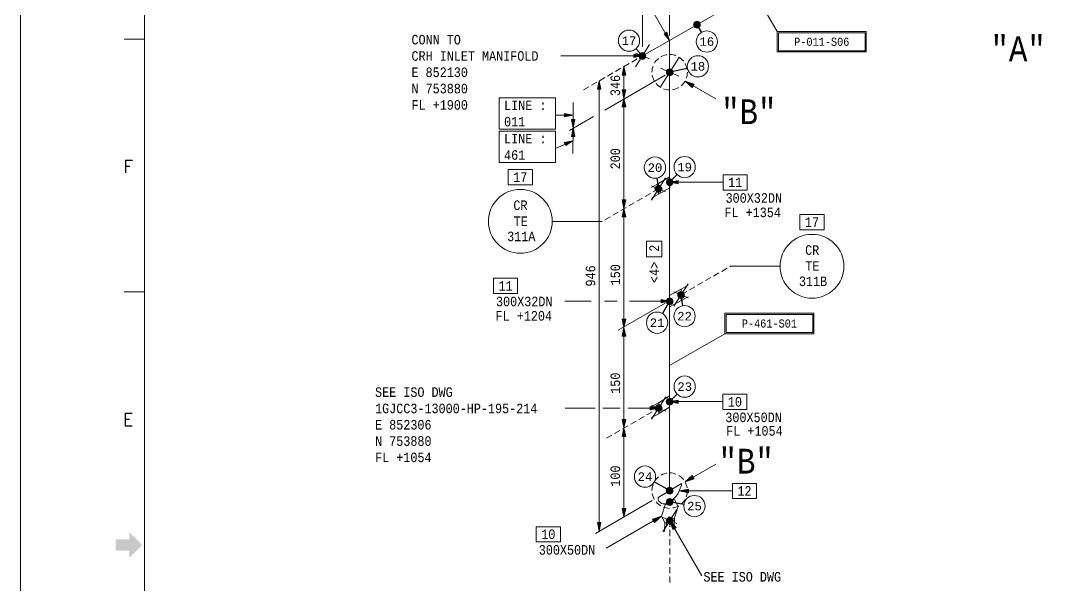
# Model space of a CAD drawing. Extents: x 0 to 841, y 0 to 594.
# Drawn here: x 0 to 289, y 285.6 to 444.9 of the extents above; entities that cross this region are included whole.
import ezdxf
from ezdxf.enums import TextEntityAlignment as Align

# ---------------------------------------------------------------- set-up
doc = ezdxf.new("R2010")
doc.units = 0
doc.header["$LTSCALE"] = 7
doc.header["$MEASUREMENT"] = 0
doc.linetypes.add('HIDDEN', pattern=[0.375, 0.25, -0.125])
for name, color, linetype, lineweight in [('1', 7, 'Continuous', 9), ('3', 7, 'Continuous', 9), ('42', 7, 'Continuous', 9), ('T-TEXT1', 7, 'Continuous', 9)]:
    doc.layers.add(name, color=color, linetype=linetype, lineweight=lineweight)
doc.layers.add('FAB', color=2, linetype='Continuous')
doc.styles.add('ROMANS', font='romans.shx')
doc.styles.add('TXT', font='monotxt.shx')

msp = doc.modelspace()

# ---------------------------------------------------------------- linework, layer by layer
at = {"layer": '1', "color": 1, "linetype": 'Continuous', "lineweight": 0}
for p, q in [((245.72, 475.45), (190.88, 443.75)), ((190.88, 443.75), (183.18, 439.35)), ((183.18, 439.35), (175.48, 434.95)), ((183.18, 439.35), (183.18, 430.35)), ((183.18, 430.35), (183.18, 399.35)), ((183.18, 399.35), (183.18, 365.75)), ((183.18, 365.75), (183.18, 337.45)), ((183.18, 337.45), (183.18, 312.35))]:
    msp.add_line(p, q, dxfattribs=at)
at = {"layer": '1', "color": 2, "linetype": 'Continuous', "lineweight": 0}
for points in [[(189.53, 426.05), (187.51, 427.85), (190.08, 427), (189.53, 426.05)], [(189.59, 426.14), (187.51, 427.85), (190.03, 426.91)], [(189.7, 426.34), (187.51, 427.85), (189.97, 426.81)], [(189.75, 426.44), (187.51, 427.85), (189.86, 426.62)], [(190.08, 315.7), (187.51, 314.85), (189.53, 316.65), (190.08, 315.7)], [(190.02, 315.79), (187.51, 314.85), (189.58, 316.56)], [(189.91, 315.99), (187.51, 314.85), (189.64, 316.46)], [(189.85, 316.09), (187.51, 314.85), (189.75, 316.27)], [(188.53, 311.7), (185.88, 312.25), (188.53, 312.8), (188.53, 311.7)], [(188.53, 311.81), (185.88, 312.25), (188.53, 312.7)], [(188.53, 312.03), (185.88, 312.25), (188.53, 312.58)], [(188.53, 312.15), (185.88, 312.25), (188.53, 312.36)], [(178.86, 303.36), (180.88, 305.16), (178.31, 304.31), (178.86, 303.36)], [(178.8, 303.46), (180.88, 305.16), (178.36, 304.23)], [(178.69, 303.65), (180.88, 305.16), (178.42, 304.13)], [(178.64, 303.75), (180.88, 305.16), (178.53, 303.94)], [(184.07, 301.36), (183.22, 303.92), (185.03, 301.91), (184.07, 301.36)], [(184.17, 301.41), (183.22, 303.92), (184.94, 301.86)], [(184.37, 301.52), (183.22, 303.92), (184.84, 301.8)], [(184.46, 301.58), (183.22, 303.92), (184.65, 301.69)]]:
    msp.add_lwpolyline(points, dxfattribs=at)
at = {"layer": '3', "color": 2, "linetype": 'Continuous', "lineweight": 0}
for p, q in [((175.48, 459.05), (175.48, 437.55)), ((183.18, 455.45), (183.18, 440.75)), ((170.28, 422.95), (170.28, 431.95)), ((163.28, 300.95), (163.28, 427.95)), ((164.84, 419.68), (181.88, 429.55)), ((170.28, 391.95), (170.28, 422.95)), ((155.95, 414.65), (155.95, 421.85)), ((155.95, 418.25), (150.95, 418.25)), ((154.95, 413.95), (161.72, 417.87)), ((155.85, 407.45), (155.95, 414.65)), ((155.85, 411.05), (150.95, 408.85)), ((170.28, 358.35), (170.28, 391.95)), ((168.69, 357.56), (181.88, 365.19)), ((170.28, 330.05), (170.28, 358.35)), ((170.28, 304.95), (170.28, 330.05)), ((162.28, 300.25), (178.28, 309.55))]:
    msp.add_line(p, q, dxfattribs=at)
for points in [[(182.42, 441.63), (183.18, 439.35), (181.59, 441.19), (182.42, 441.63)], [(182.28, 441.6), (183.18, 439.35), (181.72, 441.23)], [(182.23, 441.51), (183.18, 439.35), (181.77, 441.31)], [(182.1, 441.47), (183.18, 439.35), (181.91, 441.35)], [(173.13, 435.21), (175.48, 434.95), (173.07, 434.71)], [(173.08, 435.3), (175.48, 434.95), (173.12, 434.63)], [(173.12, 435.43), (175.48, 434.95), (173.09, 434.49), (173.12, 435.43)], [(173.1, 435.07), (175.48, 434.95), (173.11, 434.85)], [(169.78, 429.55), (170.28, 431.95), (170.78, 429.55), (169.78, 429.55)], [(169.88, 429.55), (170.28, 431.95), (170.68, 429.55)], [(170.08, 429.55), (170.28, 431.95), (170.58, 429.55)], [(170.18, 429.55), (170.28, 431.95), (170.38, 429.55)], [(162.78, 425.55), (163.28, 427.95), (163.78, 425.55), (162.78, 425.55)], [(162.88, 425.55), (163.28, 427.95), (163.68, 425.55)], [(163.08, 425.55), (163.28, 427.95), (163.58, 425.55)], [(163.18, 425.55), (163.28, 427.95), (163.38, 425.55)], [(170.78, 425.35), (170.28, 422.95), (169.78, 425.35), (170.78, 425.35)], [(170.68, 425.35), (170.28, 422.95), (169.88, 425.35)], [(170.58, 425.35), (170.28, 422.95), (170.08, 425.35)], [(170.38, 425.35), (170.28, 422.95), (170.18, 425.35)], [(135.05, 414.25), (150.95, 414.25), (150.95, 423.15), (135.05, 423.15), (135.05, 414.25)], [(169.78, 420.55), (170.28, 422.95), (170.78, 420.55), (169.78, 420.55)], [(169.88, 420.55), (170.28, 422.95), (170.68, 420.55)], [(170.08, 420.55), (170.28, 422.95), (170.58, 420.55)], [(170.18, 420.55), (170.28, 422.95), (170.38, 420.55)], [(153.55, 418.75), (155.95, 418.25), (153.55, 417.75), (153.55, 418.75)], [(153.55, 418.65), (155.95, 418.25), (153.55, 417.85)], [(153.55, 418.55), (155.95, 418.25), (153.55, 418.05)], [(153.55, 418.35), (155.95, 418.25), (153.55, 418.15)], [(156.45, 417.05), (155.95, 414.65), (155.45, 417.05), (156.45, 417.05)], [(156.35, 417.05), (155.95, 414.65), (155.55, 417.05)], [(156.25, 417.05), (155.95, 414.65), (155.75, 417.05)], [(156.05, 417.05), (155.95, 414.65), (155.85, 417.05)], [(135.05, 404.85), (150.95, 404.85), (150.95, 413.75), (135.05, 413.75), (135.05, 404.85)], [(155.45, 412.25), (155.95, 414.65), (156.45, 412.25), (155.45, 412.25)], [(155.55, 412.25), (155.95, 414.65), (156.35, 412.25)], [(155.75, 412.25), (155.95, 414.65), (156.25, 412.25)], [(155.85, 412.25), (155.95, 414.65), (156.05, 412.25)], [(153.45, 410.55), (155.85, 411.05), (153.85, 409.65), (153.45, 410.55)], [(153.55, 410.45), (155.85, 411.05), (153.85, 409.75)], [(153.55, 410.35), (155.85, 411.05), (153.75, 409.85)], [(153.65, 410.25), (155.85, 411.05), (153.75, 409.95)], [(137.63, 398.59), (144.43, 398.59), (144.43, 402.89), (137.63, 402.89), (137.63, 398.59)], [(185.54, 398.86), (183.18, 399.35), (185.57, 399.8), (185.54, 398.86)], [(185.57, 399), (183.18, 399.35), (185.53, 399.67)], [(185.52, 399.08), (183.18, 399.35), (185.58, 399.58)], [(185.56, 399.22), (183.18, 399.35), (185.55, 399.44)], [(198.25, 397.13), (205.05, 397.13), (205.05, 401.43), (198.25, 401.43), (198.25, 397.13)], [(170.78, 394.35), (170.28, 391.95), (169.78, 394.35), (170.78, 394.35)], [(170.68, 394.35), (170.28, 391.95), (169.88, 394.35)], [(170.58, 394.35), (170.28, 391.95), (170.08, 394.35)], [(170.38, 394.35), (170.28, 391.95), (170.18, 394.35)], [(169.78, 389.55), (170.28, 391.95), (170.78, 389.55), (169.78, 389.55)], [(169.88, 389.55), (170.28, 391.95), (170.68, 389.55)], [(170.08, 389.55), (170.28, 391.95), (170.58, 389.55)], [(170.18, 389.55), (170.28, 391.95), (170.38, 389.55)], [(219.95, 385.93), (226.75, 385.93), (226.75, 390.23), (219.95, 390.23), (219.95, 385.93)], [(180.95, 378.31), (180.95, 382.71), (176.65, 382.71), (176.65, 378.31), (180.95, 378.31)], [(133.47, 367.93), (140.27, 367.93), (140.27, 372.23), (133.47, 372.23), (133.47, 367.93)], [(180.83, 366.01), (183.18, 365.75), (180.77, 365.51)], [(180.78, 366.1), (183.18, 365.75), (180.82, 365.43)], [(180.82, 366.23), (183.18, 365.75), (180.79, 365.29), (180.82, 366.23)], [(180.8, 365.87), (183.18, 365.75), (180.81, 365.65)], [(170.78, 360.75), (170.28, 358.35), (169.78, 360.75), (170.78, 360.75)], [(169.78, 355.95), (170.28, 358.35), (170.78, 355.95), (169.78, 355.95)], [(170.68, 360.75), (170.28, 358.35), (169.88, 360.75)], [(169.88, 355.95), (170.28, 358.35), (170.68, 355.95)], [(170.58, 360.75), (170.28, 358.35), (170.08, 360.75)], [(170.08, 355.95), (170.28, 358.35), (170.58, 355.95)], [(170.38, 360.75), (170.28, 358.35), (170.18, 360.75)], [(170.18, 355.95), (170.28, 358.35), (170.38, 355.95)], [(198.18, 335.25), (204.98, 335.25), (204.98, 339.55), (198.18, 339.55), (198.18, 335.25)], [(177.73, 335.89), (180.08, 335.62), (177.67, 335.39)], [(177.68, 335.97), (180.08, 335.62), (177.72, 335.3)], [(177.72, 336.11), (180.08, 335.62), (177.69, 335.17), (177.72, 336.11)], [(177.7, 335.75), (180.08, 335.62), (177.71, 335.53)], [(185.54, 336.96), (183.18, 337.45), (185.57, 337.9), (185.54, 336.96)], [(185.57, 337.1), (183.18, 337.45), (185.53, 337.77)], [(185.52, 337.18), (183.18, 337.45), (185.58, 337.68)], [(185.56, 337.32), (183.18, 337.45), (185.55, 337.54)], [(170.78, 332.45), (170.28, 330.05), (169.78, 332.45), (170.78, 332.45)], [(170.68, 332.45), (170.28, 330.05), (169.88, 332.45)], [(170.58, 332.45), (170.28, 330.05), (170.08, 332.45)], [(170.38, 332.45), (170.28, 330.05), (170.18, 332.45)], [(169.78, 327.65), (170.28, 330.05), (170.78, 327.65), (169.78, 327.65)], [(169.88, 327.65), (170.28, 330.05), (170.68, 327.65)], [(170.08, 327.65), (170.28, 330.05), (170.58, 327.65)], [(170.18, 327.65), (170.28, 330.05), (170.38, 327.65)], [(200.88, 310.1), (207.68, 310.1), (207.68, 314.4), (200.88, 314.4), (200.88, 310.1)], [(170.78, 307.35), (170.28, 304.95), (169.78, 307.35), (170.78, 307.35)], [(170.68, 307.35), (170.28, 304.95), (169.88, 307.35)], [(170.58, 307.35), (170.28, 304.95), (170.08, 307.35)], [(170.38, 307.35), (170.28, 304.95), (170.18, 307.35)], [(145.54, 297.88), (152.34, 297.88), (152.34, 302.18), (145.54, 302.18), (145.54, 297.88)], [(163.78, 303.35), (163.28, 300.95), (162.78, 303.35), (163.78, 303.35)], [(163.68, 303.35), (163.28, 300.95), (162.88, 303.35)], [(163.58, 303.35), (163.28, 300.95), (163.08, 303.35)], [(163.38, 303.35), (163.28, 300.95), (163.18, 303.35)]]:
    msp.add_lwpolyline(points, dxfattribs=at)
for centre in [(141.03, 388.29), (223.35, 375.63)]:
    msp.add_circle(centre, 9, dxfattribs=at)
at = {"layer": '42', "color": 3, "linetype": 'Continuous', "lineweight": 0}
for p, q in [((35, 439.66), (29.27, 439.66)), ((35, 368.43), (29.27, 368.43))]:
    msp.add_line(p, q, dxfattribs=at)
for points in [[(0, 0), (841, 0), (841, 594), (0, 594)], [(35, 580), (827, 580), (827, 14), (35, 14)]]:
    msp.add_lwpolyline(points, close=True, dxfattribs=at)
for points in [[(34.34, 297), (30.76, 293.43), (30.76, 300.56)], [(30.76, 295.39), (26.82, 295.39), (30.76, 298.6), (26.82, 298.6)]]:
    msp.add_solid(points, dxfattribs=at)
at = {"layer": 'FAB', "linetype": 'Continuous', "lineweight": 0}
for p, q in [((207.04, 453.09), (213.54, 441.83)), ((175.48, 434.95), (173.69, 436.99)), ((164.03, 388.26), (150.03, 388.26)), ((200.35, 375.63), (214.35, 375.63)), ((183.18, 347.6), (198.77, 356.6))]:
    msp.add_line(p, q, dxfattribs=at)
at = {"layer": 'FAB', "lineweight": 0}
for p, q in [((183.18, 439.35), (177.32, 449.5)), ((175.48, 434.95), (152.48, 434.95)), ((187.51, 427.85), (196.17, 422.85)), ((183.18, 399.35), (198.18, 399.35)), ((161.01, 365.75), (153.61, 365.75)), ((168.4, 365.75), (164.76, 365.75)), ((183.18, 365.75), (171.88, 365.75)), ((162.16, 335.62), (153.7, 335.62)), ((169.22, 335.62), (164.35, 335.62)), ((180.08, 335.62), (171.41, 335.62)), ((183.18, 337.45), (198.18, 337.45)), ((187.51, 314.85), (196.17, 319.85)), ((185.88, 312.25), (200.88, 312.25)), ((180.88, 305.16), (165.29, 296.16)), ((183.22, 303.92), (192.23, 288.34))]:
    msp.add_line(p, q, dxfattribs=at)
at = {"layer": 'FAB'}
for p, q in [((190.88, 443.75), (192.15, 441.59)), ((188.21, 431.4), (183.18, 430.35)), ((179.52, 400.5), (180.03, 397.46)), ((185.3, 401.47), (183.18, 399.35)), ((186.89, 364.51), (186.38, 367.55)), ((183.18, 365.75), (181.15, 362.29)), ((185.3, 339.57), (183.18, 337.45)), ((183.18, 312.35), (178.83, 314.82)), ((187.21, 308.48), (183.18, 309.15))]:
    msp.add_line(p, q, dxfattribs=at)
at = {"layer": 'FAB', "color": 2, "linetype": 'Continuous', "lineweight": 0}
for points in [[(213.54, 441.83), (238.65, 441.83), (238.65, 436.07), (213.54, 436.07)], [(213.86, 441.51), (238.33, 441.51), (238.33, 436.39), (213.86, 436.39)], [(198.77, 362.36), (223.87, 362.36), (223.87, 356.6), (198.77, 356.6)], [(199.09, 362.04), (223.55, 362.04), (223.55, 356.92), (199.09, 356.92)]]:
    msp.add_lwpolyline(points, close=True, dxfattribs=at)
for centre in [(171.71, 439.25), (193.67, 439), (191.15, 432.02), (179.03, 403.46), (187.42, 403.59), (187.38, 361.55), (179.64, 359.7), (187.42, 341.69), (176.22, 316.3), (190.17, 307.98)]:
    msp.add_circle(centre, 3, dxfattribs=at)
at = {"layer": 'T-TEXT1', "color": 2, "linetype": 'Continuous', "lineweight": 0}
for p, q in [((177.5, 438.14), (173.5, 431.84)), ((177.5, 434.14), (173.5, 435.74)), ((185.75, 434.42), (180.61, 426.28)), ((185.76, 429.23), (180.6, 431.46)), ((178.03, 394.31), (182.03, 400.61)), ((178.03, 398.31), (182.03, 396.61)), ((184.38, 364.4), (188.38, 370.7)), ((184.38, 368.4), (188.38, 366.7)), ((178.08, 332.47), (182.08, 338.77)), ((178.08, 336.47), (182.08, 334.77)), ((186.48, 314.35), (179.98, 310.45)), ((186.48, 314.35), (186.48, 313.65)), ((181.22, 300.77), (185.22, 307.07)), ((181.22, 304.77), (185.22, 303.07))]:
    msp.add_line(p, q, dxfattribs=at)
at = {"layer": 'T-TEXT1', "color": 2, "linetype": 'HIDDEN', "lineweight": 0}
for p, q in [((158.82, 425.35), (175.48, 434.95)), ((180.03, 397.46), (164.03, 388.26)), ((186.49, 367.63), (200.35, 375.63)), ((165.36, 327.12), (180.08, 335.62)), ((183.22, 303.92), (183.22, 285.93))]:
    msp.add_line(p, q, dxfattribs=at)
at = {"layer": 'T-TEXT1', "color": 2, "linetype": 'Continuous', "lineweight": 0}
for points in [[(190.88, 444.75), (191.08, 444.65), (191.18, 444.65), (191.38, 444.55), (191.48, 444.45), (191.58, 444.35), (191.68, 444.25), (191.78, 444.05), (191.78, 443.95), (191.88, 443.75), (191.78, 443.55), (191.78, 443.45), (191.68, 443.25), (191.58, 443.15), (191.48, 443.05), (191.38, 442.95), (191.18, 442.85), (191.08, 442.85), (190.88, 442.85), (190.68, 442.85), (190.58, 442.85), (190.38, 442.95), (190.28, 443.05), (190.18, 443.15), (190.08, 443.25), (189.98, 443.45), (189.98, 443.55), (189.98, 443.75), (189.98, 443.95), (189.98, 444.05), (190.08, 444.25), (190.18, 444.35), (190.28, 444.45), (190.38, 444.55), (190.58, 444.65), (190.68, 444.65), (190.88, 444.75), (190.88, 444.75), (191.08, 444.65), (190.88, 442.75), (190.68, 442.85), (190.88, 444.75), (191.08, 444.65), (191.18, 444.65), (190.68, 442.85), (190.58, 442.85), (191.08, 444.65), (191.18, 444.65), (191.38, 444.55), (190.58, 442.85), (190.38, 442.95), (191.18, 444.65), (191.38, 444.55), (191.48, 444.45), (190.38, 442.95), (190.28, 443.05), (191.38, 444.55), (191.48, 444.45), (191.58, 444.35), (190.28, 443.05), (190.18, 443.15), (191.48, 444.45), (191.58, 444.35), (191.68, 444.25), (190.18, 443.15), (190.08, 443.25), (191.58, 444.35), (191.68, 444.25), (191.78, 444.05), (190.08, 443.25), (189.98, 443.45), (191.68, 444.25), (191.78, 444.05), (191.78, 443.95), (189.98, 443.45), (189.98, 443.55), (191.78, 444.05), (191.78, 443.95), (191.88, 443.75), (189.98, 443.55), (189.88, 443.75), (191.78, 443.95), (191.88, 443.75), (191.78, 443.55), (189.88, 443.75), (189.98, 443.95), (191.88, 443.75), (191.78, 443.55), (191.78, 443.45), (189.98, 443.95), (189.98, 444.05), (191.78, 443.55), (191.78, 443.45), (191.68, 443.25), (189.98, 444.05), (190.08, 444.25), (191.78, 443.45)], [(191.78, 443.45), (191.68, 443.25), (191.58, 443.15), (190.08, 444.25), (190.18, 444.35), (191.68, 443.25), (191.58, 443.15), (191.48, 443.05), (190.18, 444.35), (190.28, 444.45), (191.58, 443.15), (191.48, 443.05), (191.38, 442.95), (190.28, 444.45), (190.38, 444.55), (191.48, 443.05), (191.38, 442.95), (191.18, 442.85), (190.38, 444.55), (190.58, 444.65), (191.38, 442.95), (191.18, 442.85), (191.08, 442.85), (190.58, 444.65), (190.68, 444.65), (191.18, 442.85), (191.08, 442.85), (190.88, 442.75), (190.68, 444.65), (190.88, 444.75), (191.08, 442.85)], [(175.48, 435.95), (175.68, 435.85), (175.78, 435.85), (175.98, 435.75), (176.08, 435.65), (176.18, 435.55), (176.28, 435.45), (176.38, 435.25), (176.38, 435.15), (176.48, 434.95), (176.38, 434.75), (176.38, 434.65), (176.28, 434.45), (176.18, 434.35), (176.08, 434.25), (175.98, 434.15), (175.78, 434.05), (175.68, 434.05), (175.48, 434.05), (175.28, 434.05), (175.18, 434.05), (174.98, 434.15), (174.88, 434.25), (174.78, 434.35), (174.68, 434.45), (174.58, 434.65), (174.58, 434.75), (174.58, 434.95), (174.58, 435.15), (174.58, 435.25), (174.68, 435.45), (174.78, 435.55), (174.88, 435.65), (174.98, 435.75), (175.18, 435.85), (175.28, 435.85), (175.48, 435.95), (175.48, 435.95), (175.68, 435.85), (175.48, 433.95), (175.28, 434.05), (175.48, 435.95), (175.68, 435.85), (175.78, 435.85), (175.28, 434.05), (175.18, 434.05), (175.68, 435.85), (175.78, 435.85), (175.98, 435.75), (175.18, 434.05), (174.98, 434.15), (175.78, 435.85), (175.98, 435.75), (176.08, 435.65), (174.98, 434.15), (174.88, 434.25), (175.98, 435.75), (176.08, 435.65), (176.18, 435.55), (174.88, 434.25), (174.78, 434.35), (176.08, 435.65), (176.18, 435.55), (176.28, 435.45), (174.78, 434.35), (174.68, 434.45), (176.18, 435.55), (176.28, 435.45), (176.38, 435.25), (174.68, 434.45), (174.58, 434.65), (176.28, 435.45), (176.38, 435.25), (176.38, 435.15), (174.58, 434.65), (174.58, 434.75), (176.38, 435.25), (176.38, 435.15), (176.48, 434.95), (174.58, 434.75), (174.48, 434.95), (176.38, 435.15), (176.48, 434.95), (176.38, 434.75), (174.48, 434.95), (174.58, 435.15), (176.48, 434.95), (176.38, 434.75), (176.38, 434.65), (174.58, 435.15), (174.58, 435.25), (176.38, 434.75), (176.38, 434.65), (176.28, 434.45), (174.58, 435.25), (174.68, 435.45), (176.38, 434.65)], [(176.38, 434.65), (176.28, 434.45), (176.18, 434.35), (174.68, 435.45), (174.78, 435.55), (176.28, 434.45), (176.18, 434.35), (176.08, 434.25), (174.78, 435.55), (174.88, 435.65), (176.18, 434.35), (176.08, 434.25), (175.98, 434.15), (174.88, 435.65), (174.98, 435.75), (176.08, 434.25), (175.98, 434.15), (175.78, 434.05), (174.98, 435.75), (175.18, 435.85), (175.98, 434.15), (175.78, 434.05), (175.68, 434.05), (175.18, 435.85), (175.28, 435.85), (175.78, 434.05), (175.68, 434.05), (175.48, 433.95), (175.28, 435.85), (175.48, 435.95), (175.68, 434.05)], [(183.18, 431.35), (183.38, 431.25), (183.48, 431.25), (183.68, 431.15), (183.78, 431.05), (183.88, 430.95), (183.98, 430.85), (184.08, 430.65), (184.08, 430.55), (184.18, 430.35), (184.08, 430.15), (184.08, 430.05), (183.98, 429.85), (183.88, 429.75), (183.78, 429.65), (183.68, 429.55), (183.48, 429.45), (183.38, 429.45), (183.18, 429.45), (182.98, 429.45), (182.88, 429.45), (182.68, 429.55), (182.58, 429.65), (182.48, 429.75), (182.38, 429.85), (182.28, 430.05), (182.28, 430.15), (182.28, 430.35), (182.28, 430.55), (182.28, 430.65), (182.38, 430.85), (182.48, 430.95), (182.58, 431.05), (182.68, 431.15), (182.88, 431.25), (182.98, 431.25), (183.18, 431.35), (183.18, 431.35), (183.38, 431.25), (183.18, 429.35), (182.98, 429.45), (183.18, 431.35), (183.38, 431.25), (183.48, 431.25), (182.98, 429.45), (182.88, 429.45), (183.38, 431.25), (183.48, 431.25), (183.68, 431.15), (182.88, 429.45), (182.68, 429.55), (183.48, 431.25), (183.68, 431.15), (183.78, 431.05), (182.68, 429.55), (182.58, 429.65), (183.68, 431.15), (183.78, 431.05), (183.88, 430.95), (182.58, 429.65), (182.48, 429.75), (183.78, 431.05), (183.88, 430.95), (183.98, 430.85), (182.48, 429.75), (182.38, 429.85), (183.88, 430.95), (183.98, 430.85), (184.08, 430.65), (182.38, 429.85), (182.28, 430.05), (183.98, 430.85), (184.08, 430.65), (184.08, 430.55), (182.28, 430.05), (182.28, 430.15), (184.08, 430.65), (184.08, 430.55), (184.18, 430.35), (182.28, 430.15), (182.18, 430.35), (184.08, 430.55), (184.18, 430.35), (184.08, 430.15), (182.18, 430.35), (182.28, 430.55), (184.18, 430.35), (184.08, 430.15), (184.08, 430.05), (182.28, 430.55), (182.28, 430.65), (184.08, 430.15), (184.08, 430.05), (183.98, 429.85), (182.28, 430.65), (182.38, 430.85), (184.08, 430.05)], [(184.08, 430.05), (183.98, 429.85), (183.88, 429.75), (182.38, 430.85), (182.48, 430.95), (183.98, 429.85), (183.88, 429.75), (183.78, 429.65), (182.48, 430.95), (182.58, 431.05), (183.88, 429.75), (183.78, 429.65), (183.68, 429.55), (182.58, 431.05), (182.68, 431.15), (183.78, 429.65), (183.68, 429.55), (183.48, 429.45), (182.68, 431.15), (182.88, 431.25), (183.68, 429.55), (183.48, 429.45), (183.38, 429.45), (182.88, 431.25), (182.98, 431.25), (183.48, 429.45), (183.38, 429.45), (183.18, 429.35), (182.98, 431.25), (183.18, 431.35), (183.38, 429.45)], [(178.02, 394.81), (180.07, 395.93), (179.99, 398.99), (178.03, 397.81)], [(183.19, 399.32), (183.23, 397.79), (180.07, 395.93), (179.99, 398.99), (183.16, 400.85), (183.19, 399.32)], [(183.18, 400.35), (183.38, 400.25), (183.48, 400.25), (183.68, 400.15), (183.78, 400.05), (183.88, 399.95), (183.98, 399.85), (184.08, 399.65), (184.08, 399.55), (184.18, 399.35), (184.08, 399.15), (184.08, 399.05), (183.98, 398.85), (183.88, 398.75), (183.78, 398.65), (183.68, 398.55), (183.48, 398.45), (183.38, 398.45), (183.18, 398.45), (182.98, 398.45), (182.88, 398.45), (182.68, 398.55), (182.58, 398.65), (182.48, 398.75), (182.38, 398.85), (182.28, 399.05), (182.28, 399.15), (182.28, 399.35), (182.28, 399.55), (182.28, 399.65), (182.38, 399.85), (182.48, 399.95), (182.58, 400.05), (182.68, 400.15), (182.88, 400.25), (182.98, 400.25), (183.18, 400.35), (183.18, 400.35), (183.38, 400.25), (183.18, 398.35), (182.98, 398.45), (183.18, 400.35), (183.38, 400.25), (183.48, 400.25), (182.98, 398.45), (182.88, 398.45), (183.38, 400.25), (183.48, 400.25), (183.68, 400.15), (182.88, 398.45), (182.68, 398.55), (183.48, 400.25), (183.68, 400.15), (183.78, 400.05), (182.68, 398.55), (182.58, 398.65), (183.68, 400.15), (183.78, 400.05), (183.88, 399.95), (182.58, 398.65), (182.48, 398.75), (183.78, 400.05), (183.88, 399.95), (183.98, 399.85), (182.48, 398.75), (182.38, 398.85), (183.88, 399.95), (183.98, 399.85), (184.08, 399.65), (182.38, 398.85), (182.28, 399.05), (183.98, 399.85), (184.08, 399.65), (184.08, 399.55), (182.28, 399.05), (182.28, 399.15), (184.08, 399.65), (184.08, 399.55), (184.18, 399.35), (182.28, 399.15), (182.18, 399.35), (184.08, 399.55), (184.18, 399.35), (184.08, 399.15), (182.18, 399.35), (182.28, 399.55), (184.18, 399.35), (184.08, 399.15), (184.08, 399.05), (182.28, 399.55), (182.28, 399.65), (184.08, 399.15), (184.08, 399.05), (183.98, 398.85), (182.28, 399.65), (182.38, 399.85), (184.08, 399.05)], [(184.08, 399.05), (183.98, 398.85), (183.88, 398.75), (182.38, 399.85), (182.48, 399.95), (183.98, 398.85), (183.88, 398.75), (183.78, 398.65), (182.48, 399.95), (182.58, 400.05), (183.88, 398.75), (183.78, 398.65), (183.68, 398.55), (182.58, 400.05), (182.68, 400.15), (183.78, 398.65), (183.68, 398.55), (183.48, 398.45), (182.68, 400.15), (182.88, 400.25), (183.68, 398.55), (183.48, 398.45), (183.38, 398.45), (182.88, 400.25), (182.98, 400.25), (183.48, 398.45), (183.38, 398.45), (183.18, 398.35), (182.98, 400.25), (183.18, 400.35), (183.38, 398.45)], [(180.03, 398.46), (180.23, 398.36), (180.33, 398.36), (180.53, 398.26), (180.63, 398.16), (180.73, 398.06), (180.83, 397.96), (180.93, 397.76), (180.93, 397.66), (181.03, 397.46), (180.93, 397.26), (180.93, 397.16), (180.83, 396.96), (180.73, 396.86), (180.63, 396.76), (180.53, 396.66), (180.33, 396.56), (180.23, 396.56), (180.03, 396.56), (179.83, 396.56), (179.73, 396.56), (179.53, 396.66), (179.43, 396.76), (179.33, 396.86), (179.23, 396.96), (179.13, 397.16), (179.13, 397.26), (179.13, 397.46), (179.13, 397.66), (179.13, 397.76), (179.23, 397.96), (179.33, 398.06), (179.43, 398.16), (179.53, 398.26), (179.73, 398.36), (179.83, 398.36), (180.03, 398.46), (180.03, 398.46), (180.23, 398.36), (180.03, 396.46), (179.83, 396.56), (180.03, 398.46), (180.23, 398.36), (180.33, 398.36), (179.83, 396.56), (179.73, 396.56), (180.23, 398.36), (180.33, 398.36), (180.53, 398.26), (179.73, 396.56), (179.53, 396.66), (180.33, 398.36), (180.53, 398.26), (180.63, 398.16), (179.53, 396.66), (179.43, 396.76), (180.53, 398.26), (180.63, 398.16), (180.73, 398.06), (179.43, 396.76), (179.33, 396.86), (180.63, 398.16), (180.73, 398.06), (180.83, 397.96), (179.33, 396.86), (179.23, 396.96), (180.73, 398.06), (180.83, 397.96), (180.93, 397.76), (179.23, 396.96), (179.13, 397.16), (180.83, 397.96), (180.93, 397.76), (180.93, 397.66), (179.13, 397.16), (179.13, 397.26), (180.93, 397.76), (180.93, 397.66), (181.03, 397.46), (179.13, 397.26), (179.03, 397.46), (180.93, 397.66), (181.03, 397.46), (180.93, 397.26), (179.03, 397.46), (179.13, 397.66), (181.03, 397.46), (180.93, 397.26), (180.93, 397.16), (179.13, 397.66), (179.13, 397.76), (180.93, 397.26), (180.93, 397.16), (180.83, 396.96), (179.13, 397.76), (179.23, 397.96), (180.93, 397.16)], [(180.93, 397.16), (180.83, 396.96), (180.73, 396.86), (179.23, 397.96), (179.33, 398.06), (180.83, 396.96), (180.73, 396.86), (180.63, 396.76), (179.33, 398.06), (179.43, 398.16), (180.73, 396.86), (180.63, 396.76), (180.53, 396.66), (179.43, 398.16), (179.53, 398.26), (180.63, 396.76), (180.53, 396.66), (180.33, 396.56), (179.53, 398.26), (179.73, 398.36), (180.53, 396.66), (180.33, 396.56), (180.23, 396.56), (179.73, 398.36), (179.83, 398.36), (180.33, 396.56), (180.23, 396.56), (180.03, 396.46), (179.83, 398.36), (180.03, 398.46), (180.23, 396.56)], [(188.38, 370.25), (186.38, 369.15), (186.38, 365.95), (188.38, 367.05)], [(183.18, 365.75), (183.18, 367.35), (186.38, 369.15), (186.38, 365.95), (183.18, 364.15), (183.18, 365.75)], [(186.38, 368.55), (186.58, 368.45), (186.68, 368.45), (186.88, 368.35), (186.98, 368.25), (187.08, 368.15), (187.18, 368.05), (187.28, 367.85), (187.28, 367.75), (187.38, 367.55), (187.28, 367.35), (187.28, 367.25), (187.18, 367.05), (187.08, 366.95), (186.98, 366.85), (186.88, 366.75), (186.68, 366.65), (186.58, 366.65), (186.38, 366.65), (186.18, 366.65), (186.08, 366.65), (185.88, 366.75), (185.78, 366.85), (185.68, 366.95), (185.58, 367.05), (185.48, 367.25), (185.48, 367.35), (185.48, 367.55), (185.48, 367.75), (185.48, 367.85), (185.58, 368.05), (185.68, 368.15), (185.78, 368.25), (185.88, 368.35), (186.08, 368.45), (186.18, 368.45), (186.38, 368.55), (186.38, 368.55), (186.58, 368.45), (186.38, 366.55), (186.18, 366.65), (186.38, 368.55), (186.58, 368.45), (186.68, 368.45), (186.18, 366.65), (186.08, 366.65), (186.58, 368.45), (186.68, 368.45), (186.88, 368.35), (186.08, 366.65), (185.88, 366.75), (186.68, 368.45), (186.88, 368.35), (186.98, 368.25), (185.88, 366.75), (185.78, 366.85), (186.88, 368.35), (186.98, 368.25), (187.08, 368.15), (185.78, 366.85), (185.68, 366.95), (186.98, 368.25), (187.08, 368.15), (187.18, 368.05), (185.68, 366.95), (185.58, 367.05), (187.08, 368.15), (187.18, 368.05), (187.28, 367.85), (185.58, 367.05), (185.48, 367.25), (187.18, 368.05), (187.28, 367.85), (187.28, 367.75), (185.48, 367.25), (185.48, 367.35), (187.28, 367.85), (187.28, 367.75), (187.38, 367.55), (185.48, 367.35), (185.38, 367.55), (187.28, 367.75), (187.38, 367.55), (187.28, 367.35), (185.38, 367.55), (185.48, 367.75), (187.38, 367.55), (187.28, 367.35), (187.28, 367.25), (185.48, 367.75), (185.48, 367.85), (187.28, 367.35), (187.28, 367.25), (187.18, 367.05), (185.48, 367.85), (185.58, 368.05), (187.28, 367.25)], [(187.28, 367.25), (187.18, 367.05), (187.08, 366.95), (185.58, 368.05), (185.68, 368.15), (187.18, 367.05), (187.08, 366.95), (186.98, 366.85), (185.68, 368.15), (185.78, 368.25), (187.08, 366.95), (186.98, 366.85), (186.88, 366.75), (185.78, 368.25), (185.88, 368.35), (186.98, 366.85), (186.88, 366.75), (186.68, 366.65), (185.88, 368.35), (186.08, 368.45), (186.88, 366.75), (186.68, 366.65), (186.58, 366.65), (186.08, 368.45), (186.18, 368.45), (186.68, 366.65), (186.58, 366.65), (186.38, 366.55), (186.18, 368.45), (186.38, 368.55), (186.58, 366.65)], [(183.18, 366.75), (183.38, 366.65), (183.48, 366.65), (183.68, 366.55), (183.78, 366.45), (183.88, 366.35), (183.98, 366.25), (184.08, 366.05), (184.08, 365.95), (184.18, 365.75), (184.08, 365.55), (184.08, 365.45), (183.98, 365.25), (183.88, 365.15), (183.78, 365.05), (183.68, 364.95), (183.48, 364.85), (183.38, 364.85), (183.18, 364.85), (182.98, 364.85), (182.88, 364.85), (182.68, 364.95), (182.58, 365.05), (182.48, 365.15), (182.38, 365.25), (182.28, 365.45), (182.28, 365.55), (182.28, 365.75), (182.28, 365.95), (182.28, 366.05), (182.38, 366.25), (182.48, 366.35), (182.58, 366.45), (182.68, 366.55), (182.88, 366.65), (182.98, 366.65), (183.18, 366.75), (183.18, 366.75), (183.38, 366.65), (183.18, 364.75), (182.98, 364.85), (183.18, 366.75), (183.38, 366.65), (183.48, 366.65), (182.98, 364.85), (182.88, 364.85), (183.38, 366.65), (183.48, 366.65), (183.68, 366.55), (182.88, 364.85), (182.68, 364.95), (183.48, 366.65), (183.68, 366.55), (183.78, 366.45), (182.68, 364.95), (182.58, 365.05), (183.68, 366.55), (183.78, 366.45), (183.88, 366.35), (182.58, 365.05), (182.48, 365.15), (183.78, 366.45), (183.88, 366.35), (183.98, 366.25), (182.48, 365.15), (182.38, 365.25), (183.88, 366.35), (183.98, 366.25), (184.08, 366.05), (182.38, 365.25), (182.28, 365.45), (183.98, 366.25), (184.08, 366.05), (184.08, 365.95), (182.28, 365.45), (182.28, 365.55), (184.08, 366.05), (184.08, 365.95), (184.18, 365.75), (182.28, 365.55), (182.18, 365.75), (184.08, 365.95), (184.18, 365.75), (184.08, 365.55), (182.18, 365.75), (182.28, 365.95), (184.18, 365.75), (184.08, 365.55), (184.08, 365.45), (182.28, 365.95), (182.28, 366.05), (184.08, 365.55), (184.08, 365.45), (183.98, 365.25), (182.28, 366.05), (182.38, 366.25), (184.08, 365.45)], [(184.08, 365.45), (183.98, 365.25), (183.88, 365.15), (182.38, 366.25), (182.48, 366.35), (183.98, 365.25), (183.88, 365.15), (183.78, 365.05), (182.48, 366.35), (182.58, 366.45), (183.88, 365.15), (183.78, 365.05), (183.68, 364.95), (182.58, 366.45), (182.68, 366.55), (183.78, 365.05), (183.68, 364.95), (183.48, 364.85), (182.68, 366.55), (182.88, 366.65), (183.68, 364.95), (183.48, 364.85), (183.38, 364.85), (182.88, 366.65), (182.98, 366.65), (183.48, 364.85), (183.38, 364.85), (183.18, 364.75), (182.98, 366.65), (183.18, 366.75), (183.38, 364.85)], [(183.18, 337.45), (183.18, 339.05), (180.08, 337.15), (180.08, 334.1), (183.18, 335.85), (183.18, 337.45)], [(183.18, 338.45), (183.38, 338.35), (183.48, 338.35), (183.68, 338.25), (183.78, 338.15), (183.88, 338.05), (183.98, 337.95), (184.08, 337.75), (184.08, 337.65), (184.18, 337.45), (184.08, 337.25), (184.08, 337.15), (183.98, 336.95), (183.88, 336.85), (183.78, 336.75), (183.68, 336.65), (183.48, 336.55), (183.38, 336.55), (183.18, 336.55), (182.98, 336.55), (182.88, 336.55), (182.68, 336.65), (182.58, 336.75), (182.48, 336.85), (182.38, 336.95), (182.28, 337.15), (182.28, 337.25), (182.28, 337.45), (182.28, 337.65), (182.28, 337.75), (182.38, 337.95), (182.48, 338.05), (182.58, 338.15), (182.68, 338.25), (182.88, 338.35), (182.98, 338.35), (183.18, 338.45), (183.18, 338.45), (183.38, 338.35), (183.18, 336.45), (182.98, 336.55), (183.18, 338.45), (183.38, 338.35), (183.48, 338.35), (182.98, 336.55), (182.88, 336.55), (183.38, 338.35), (183.48, 338.35), (183.68, 338.25), (182.88, 336.55), (182.68, 336.65), (183.48, 338.35), (183.68, 338.25), (183.78, 338.15), (182.68, 336.65), (182.58, 336.75), (183.68, 338.25), (183.78, 338.15), (183.88, 338.05), (182.58, 336.75), (182.48, 336.85), (183.78, 338.15), (183.88, 338.05), (183.98, 337.95), (182.48, 336.85), (182.38, 336.95), (183.88, 338.05), (183.98, 337.95), (184.08, 337.75), (182.38, 336.95), (182.28, 337.15), (183.98, 337.95), (184.08, 337.75), (184.08, 337.65), (182.28, 337.15), (182.28, 337.25), (184.08, 337.75), (184.08, 337.65), (184.18, 337.45), (182.28, 337.25), (182.18, 337.45), (184.08, 337.65), (184.18, 337.45), (184.08, 337.25), (182.18, 337.45), (182.28, 337.65), (184.18, 337.45), (184.08, 337.25), (184.08, 337.15), (182.28, 337.65), (182.28, 337.75), (184.08, 337.25), (184.08, 337.15), (183.98, 336.95), (182.28, 337.75), (182.38, 337.95), (184.08, 337.15)], [(184.08, 337.15), (183.98, 336.95), (183.88, 336.85), (182.38, 337.95), (182.48, 338.05), (183.98, 336.95), (183.88, 336.85), (183.78, 336.75), (182.48, 338.05), (182.58, 338.15), (183.88, 336.85), (183.78, 336.75), (183.68, 336.65), (182.58, 338.15), (182.68, 338.25), (183.78, 336.75), (183.68, 336.65), (183.48, 336.55), (182.68, 338.25), (182.88, 338.35), (183.68, 336.65), (183.48, 336.55), (183.38, 336.55), (182.88, 338.35), (182.98, 338.35), (183.48, 336.55), (183.38, 336.55), (183.18, 336.45), (182.98, 338.35), (183.18, 338.45), (183.38, 336.55)], [(178.18, 336.05), (180.08, 337.25), (180.08, 334.05), (178.08, 332.95)], [(180.08, 336.62), (180.28, 336.52), (180.38, 336.52), (180.58, 336.42), (180.68, 336.32), (180.78, 336.22), (180.88, 336.12), (180.98, 335.92), (180.98, 335.82), (181.08, 335.62), (180.98, 335.42), (180.98, 335.32), (180.88, 335.12), (180.78, 335.02), (180.68, 334.92), (180.58, 334.82), (180.38, 334.72), (180.28, 334.72), (180.08, 334.72), (179.88, 334.72), (179.78, 334.72), (179.58, 334.82), (179.48, 334.92), (179.38, 335.02), (179.28, 335.12), (179.18, 335.32), (179.18, 335.42), (179.18, 335.62), (179.18, 335.82), (179.18, 335.92), (179.28, 336.12), (179.38, 336.22), (179.48, 336.32), (179.58, 336.42), (179.78, 336.52), (179.88, 336.52), (180.08, 336.62), (180.08, 336.62), (180.28, 336.52), (180.08, 334.62), (179.88, 334.72), (180.08, 336.62), (180.28, 336.52), (180.38, 336.52), (179.88, 334.72), (179.78, 334.72), (180.28, 336.52), (180.38, 336.52), (180.58, 336.42), (179.78, 334.72), (179.58, 334.82), (180.38, 336.52), (180.58, 336.42), (180.68, 336.32), (179.58, 334.82), (179.48, 334.92), (180.58, 336.42), (180.68, 336.32), (180.78, 336.22), (179.48, 334.92), (179.38, 335.02), (180.68, 336.32), (180.78, 336.22), (180.88, 336.12), (179.38, 335.02), (179.28, 335.12), (180.78, 336.22), (180.88, 336.12), (180.98, 335.92), (179.28, 335.12), (179.18, 335.32), (180.88, 336.12), (180.98, 335.92), (180.98, 335.82), (179.18, 335.32), (179.18, 335.42), (180.98, 335.92), (180.98, 335.82), (181.08, 335.62), (179.18, 335.42), (179.08, 335.62), (180.98, 335.82), (181.08, 335.62), (180.98, 335.42), (179.08, 335.62), (179.18, 335.82), (181.08, 335.62), (180.98, 335.42), (180.98, 335.32), (179.18, 335.82), (179.18, 335.92), (180.98, 335.42), (180.98, 335.32), (180.88, 335.12), (179.18, 335.92), (179.28, 336.12), (180.98, 335.32)], [(180.98, 335.32), (180.88, 335.12), (180.78, 335.02), (179.28, 336.12), (179.38, 336.22), (180.88, 335.12), (180.78, 335.02), (180.68, 334.92), (179.38, 336.22), (179.48, 336.32), (180.78, 335.02), (180.68, 334.92), (180.58, 334.82), (179.48, 336.32), (179.58, 336.42), (180.68, 334.92), (180.58, 334.82), (180.38, 334.72), (179.58, 336.42), (179.78, 336.52), (180.58, 334.82), (180.38, 334.72), (180.28, 334.72), (179.78, 336.52), (179.88, 336.52), (180.38, 334.72), (180.28, 334.72), (180.08, 334.62), (179.88, 336.52), (180.08, 336.62), (180.28, 334.72)], [(186.28, 313.55), (186.18, 312.95), (185.88, 312.25), (185.48, 311.45), (184.98, 310.75), (184.38, 310.15), (183.78, 309.65), (183.18, 309.15), (182.58, 308.85), (181.88, 308.65), (181.38, 308.65), (180.88, 308.75), (180.48, 309.05), (180.08, 309.35), (179.98, 309.95), (179.98, 310.45)], [(183.18, 313.35), (183.38, 313.25), (183.48, 313.25), (183.68, 313.15), (183.78, 313.05), (183.88, 312.95), (183.98, 312.85), (184.08, 312.65), (184.08, 312.55), (184.18, 312.35), (184.08, 312.15), (184.08, 312.05), (183.98, 311.85), (183.88, 311.75), (183.78, 311.65), (183.68, 311.55), (183.48, 311.45), (183.38, 311.45), (183.18, 311.45), (182.98, 311.45), (182.88, 311.45), (182.68, 311.55), (182.58, 311.65), (182.48, 311.75), (182.38, 311.85), (182.28, 312.05), (182.28, 312.15), (182.28, 312.35), (182.28, 312.55), (182.28, 312.65), (182.38, 312.85), (182.48, 312.95), (182.58, 313.05), (182.68, 313.15), (182.88, 313.25), (182.98, 313.25), (183.18, 313.35), (183.18, 313.35), (183.38, 313.25), (183.18, 311.35), (182.98, 311.45), (183.18, 313.35), (183.38, 313.25), (183.48, 313.25), (182.98, 311.45), (182.88, 311.45), (183.38, 313.25), (183.48, 313.25), (183.68, 313.15), (182.88, 311.45), (182.68, 311.55), (183.48, 313.25), (183.68, 313.15), (183.78, 313.05), (182.68, 311.55), (182.58, 311.65), (183.68, 313.15), (183.78, 313.05), (183.88, 312.95), (182.58, 311.65), (182.48, 311.75), (183.78, 313.05), (183.88, 312.95), (183.98, 312.85), (182.48, 311.75), (182.38, 311.85), (183.88, 312.95), (183.98, 312.85), (184.08, 312.65), (182.38, 311.85), (182.28, 312.05), (183.98, 312.85), (184.08, 312.65), (184.08, 312.55), (182.28, 312.05), (182.28, 312.15), (184.08, 312.65), (184.08, 312.55), (184.18, 312.35), (182.28, 312.15), (182.18, 312.35), (184.08, 312.55), (184.18, 312.35), (184.08, 312.15), (182.18, 312.35), (182.28, 312.55), (184.18, 312.35), (184.08, 312.15), (184.08, 312.05), (182.28, 312.55), (182.28, 312.65), (184.08, 312.15), (184.08, 312.05), (183.98, 311.85), (182.28, 312.65), (182.38, 312.85), (184.08, 312.05)], [(184.08, 312.05), (183.98, 311.85), (183.88, 311.75), (182.38, 312.85), (182.48, 312.95), (183.98, 311.85), (183.88, 311.75), (183.78, 311.65), (182.48, 312.95), (182.58, 313.05), (183.88, 311.75), (183.78, 311.65), (183.68, 311.55), (182.58, 313.05), (182.68, 313.15), (183.78, 311.65), (183.68, 311.55), (183.48, 311.45), (182.68, 313.15), (182.88, 313.25), (183.68, 311.55), (183.48, 311.45), (183.38, 311.45), (182.88, 313.25), (182.98, 313.25), (183.48, 311.45), (183.38, 311.45), (183.18, 311.35), (182.98, 313.25), (183.18, 313.35), (183.38, 311.45)], [(183.18, 309.15), (184.52, 309.87), (185.57, 307.88), (184.52, 304.68), (181.93, 303.17), (180.88, 305.16), (181.92, 308.37), (183.18, 309.15)], [(183.18, 310.15), (183.38, 310.05), (183.48, 310.05), (183.68, 309.95), (183.78, 309.85), (183.88, 309.75), (183.98, 309.65), (184.08, 309.45), (184.08, 309.35), (184.18, 309.15), (184.08, 308.95), (184.08, 308.85), (183.98, 308.65), (183.88, 308.55), (183.78, 308.45), (183.68, 308.35), (183.48, 308.25), (183.38, 308.25), (183.18, 308.25), (182.98, 308.25), (182.88, 308.25), (182.68, 308.35), (182.58, 308.45), (182.48, 308.55), (182.38, 308.65), (182.28, 308.85), (182.28, 308.95), (182.28, 309.15), (182.28, 309.35), (182.28, 309.45), (182.38, 309.65), (182.48, 309.75), (182.58, 309.85), (182.68, 309.95), (182.88, 310.05), (182.98, 310.05), (183.18, 310.15), (183.18, 310.15), (183.38, 310.05), (183.18, 308.15), (182.98, 308.25), (183.18, 310.15), (183.38, 310.05), (183.48, 310.05), (182.98, 308.25), (182.88, 308.25), (183.38, 310.05), (183.48, 310.05), (183.68, 309.95), (182.88, 308.25), (182.68, 308.35), (183.48, 310.05), (183.68, 309.95), (183.78, 309.85), (182.68, 308.35), (182.58, 308.45), (183.68, 309.95), (183.78, 309.85), (183.88, 309.75), (182.58, 308.45), (182.48, 308.55), (183.78, 309.85), (183.88, 309.75), (183.98, 309.65), (182.48, 308.55), (182.38, 308.65), (183.88, 309.75), (183.98, 309.65), (184.08, 309.45), (182.38, 308.65), (182.28, 308.85), (183.98, 309.65), (184.08, 309.45), (184.08, 309.35), (182.28, 308.85), (182.28, 308.95), (184.08, 309.45), (184.08, 309.35), (184.18, 309.15), (182.28, 308.95), (182.18, 309.15), (184.08, 309.35), (184.18, 309.15), (184.08, 308.95), (182.18, 309.15), (182.28, 309.35), (184.18, 309.15), (184.08, 308.95), (184.08, 308.85), (182.28, 309.35), (182.28, 309.45), (184.08, 308.95), (184.08, 308.85), (183.98, 308.65), (182.28, 309.45), (182.38, 309.65), (184.08, 308.85)], [(184.08, 308.85), (183.98, 308.65), (183.88, 308.55), (182.38, 309.65), (182.48, 309.75), (183.98, 308.65), (183.88, 308.55), (183.78, 308.45), (182.48, 309.75), (182.58, 309.85), (183.88, 308.55), (183.78, 308.45), (183.68, 308.35), (182.58, 309.85), (182.68, 309.95), (183.78, 308.45), (183.68, 308.35), (183.48, 308.25), (182.68, 309.95), (182.88, 310.05), (183.68, 308.35), (183.48, 308.25), (183.38, 308.25), (182.88, 310.05), (182.98, 310.05), (183.48, 308.25), (183.38, 308.25), (183.18, 308.15), (182.98, 310.05), (183.18, 310.15), (183.38, 308.25)], [(184.48, 302.39), (184.52, 304.68), (181.79, 303.14), (181.74, 300.86)], [(183.22, 304.92), (183.42, 304.82), (183.52, 304.82), (183.72, 304.72), (183.82, 304.62), (183.92, 304.52), (184.02, 304.42), (184.12, 304.22), (184.12, 304.12), (184.22, 303.92), (184.12, 303.72), (184.12, 303.62), (184.02, 303.42), (183.92, 303.32), (183.82, 303.22), (183.72, 303.12), (183.52, 303.02), (183.42, 303.02), (183.22, 303.02), (183.02, 303.02), (182.92, 303.02), (182.72, 303.12), (182.62, 303.22), (182.52, 303.32), (182.42, 303.42), (182.32, 303.62), (182.32, 303.72), (182.32, 303.92), (182.32, 304.12), (182.32, 304.22), (182.42, 304.42), (182.52, 304.52), (182.62, 304.62), (182.72, 304.72), (182.92, 304.82), (183.02, 304.82), (183.22, 304.92), (183.22, 304.92), (183.42, 304.82), (183.22, 302.92), (183.02, 303.02), (183.22, 304.92), (183.42, 304.82), (183.52, 304.82), (183.02, 303.02), (182.92, 303.02), (183.42, 304.82), (183.52, 304.82), (183.72, 304.72), (182.92, 303.02), (182.72, 303.12), (183.52, 304.82), (183.72, 304.72), (183.82, 304.62), (182.72, 303.12), (182.62, 303.22), (183.72, 304.72), (183.82, 304.62), (183.92, 304.52), (182.62, 303.22), (182.52, 303.32), (183.82, 304.62), (183.92, 304.52), (184.02, 304.42), (182.52, 303.32), (182.42, 303.42), (183.92, 304.52), (184.02, 304.42), (184.12, 304.22), (182.42, 303.42), (182.32, 303.62), (184.02, 304.42), (184.12, 304.22), (184.12, 304.12), (182.32, 303.62), (182.32, 303.72), (184.12, 304.22), (184.12, 304.12), (184.22, 303.92), (182.32, 303.72), (182.22, 303.92), (184.12, 304.12), (184.22, 303.92), (184.12, 303.72), (182.22, 303.92), (182.32, 304.12), (184.22, 303.92), (184.12, 303.72), (184.12, 303.62), (182.32, 304.12), (182.32, 304.22), (184.12, 303.72), (184.12, 303.62), (184.02, 303.42), (182.32, 304.22), (182.42, 304.42), (184.12, 303.62)], [(182.32, 302.52), (182.32, 303.42), (184.12, 304.42), (184.02, 303.52)], [(184.12, 303.62), (184.02, 303.42), (183.92, 303.32), (182.42, 304.42), (182.52, 304.52), (184.02, 303.42), (183.92, 303.32), (183.82, 303.22), (182.52, 304.52), (182.62, 304.62), (183.92, 303.32), (183.82, 303.22), (183.72, 303.12), (182.62, 304.62), (182.72, 304.72), (183.82, 303.22), (183.72, 303.12), (183.52, 303.02), (182.72, 304.72), (182.92, 304.82), (183.72, 303.12), (183.52, 303.02), (183.42, 303.02), (182.92, 304.82), (183.02, 304.82), (183.52, 303.02), (183.42, 303.02), (183.22, 302.92), (183.02, 304.82), (183.22, 304.92), (183.42, 303.02)]]:
    msp.add_lwpolyline(points, dxfattribs=at)
at = {"layer": 'T-TEXT1', "color": 2, "linetype": 'HIDDEN', "lineweight": 0}
for centre in [(183.18, 430.35), (183.18, 312.35)]:
    msp.add_circle(centre, 5, dxfattribs=at)

# ---------------------------------------------------------------- texts
at = {"layer": '3', "color": 2, "linetype": 'Continuous', "lineweight": 0, "style": 'TXT', "width": 0.851861}
for s, p in [('CONN TO', (110.33, 438.19)), ('CRH INLET MANIFOLD', (110.33, 433.59)), ('E 852130', (110.33, 428.99)), ('N 753880', (110.33, 424.39)), ('FL +1900', (110.33, 419.79)), ('LINE :', (136.46, 419.66)), ('011', (136.46, 415.06)), ('LINE :', (136.46, 410.26)), ('461', (136.46, 405.66)), ('17', (139.04, 399.4)), ('11', (199.66, 397.94)), ('300X32DN', (198.96, 393.54)), ('CR', (139.09, 391.49)), ('FL +1354', (198.64, 389.48)), ('TE', (139.14, 386.99)), ('17', (221.36, 386.74)), ('311A', (137.33, 382.7)), ('CR', (221.41, 378.84)), ('TE', (221.46, 374.34)), ('311B', (219.65, 370.04)), ('11', (134.88, 368.74)), ('300X32DN', (134.18, 364.34)), ('FL +1204', (134.06, 360.3)), ('SEE ISO DWG', (100.06, 338.78)), ('10', (199.59, 336.06)), ('1GJCC3-13000-HP-195-214', (100.06, 334.18)), ('E 852306', (100.06, 329.58)), ('300X50DN', (198.89, 331.66)), ('FL +1054', (199.13, 327.86)), ('N 753880', (100.06, 324.98)), ('FL +1054', (100.06, 320.38)), ('12', (202.29, 310.91)), ('10', (146.95, 298.69)), ('300X50DN', (146.25, 294.29)), ('SEE ISO DWG', (192.71, 286.7))]:
    msp.add_text(s, height=2.7, dxfattribs=at).set_placement(p)
for s, p in [('346', (169.19, 423.62)), ('200', (169.19, 402.96)), ('2', (180.17, 379.72)), ('946', (162.19, 369.92)), ('150', (169.19, 370.24)), ('<4>', (180.17, 370.92)), ('150', (169.19, 339.66)), ('100', (169.19, 313.46))]:
    msp.add_text(s, height=2.7, rotation=90, dxfattribs=at).set_placement(p)
at = {"layer": '42', "color": 3, "linetype": 'Continuous', "lineweight": 0, "style": 'ROMANS', "width": 1.001449}
for s, p in [('F', (30.39, 403.81)), ('E', (30.39, 332.41))]:
    msp.add_text(s, height=3.57, dxfattribs=at).set_placement(p, align=Align.MIDDLE)
at = {"layer": 'FAB', "color": 2, "linetype": 'Continuous', "lineweight": 0, "style": 'TXT'}
for s, p in [('17', (171.71, 439.25)), ('16', (193.67, 439)), ('18', (191.15, 432.02)), ('20', (179.03, 403.46)), ('19', (187.42, 403.59)), ('22', (187.38, 361.55)), ('21', (179.64, 359.7)), ('23', (187.42, 341.69)), ('24', (176.22, 316.3)), ('25', (190.17, 307.98))]:
    msp.add_text(s, height=2.4, dxfattribs=at).set_placement(p, align=Align.MIDDLE_CENTER)
at = {"layer": 'FAB', "color": 2, "linetype": 'Continuous', "lineweight": 0, "style": 'TXT', "width": 0.869567}
for s, p in [('P-011-S06', (226.1, 438.95)), ('P-461-S01', (211.32, 359.48))]:
    msp.add_text(s, height=2.3, dxfattribs=at).set_placement(p, align=Align.MIDDLE_CENTER)
at = {"layer": 'FAB', "color": 2, "linetype": 'Continuous', "style": 'TXT', "width": 0.857082}
for s, p in [('"A"', (273.72, 433.46)), ('"B"', (197.72, 415.72)), ('"B"', (196.98, 317.16))]:
    msp.add_text(s, height=7, dxfattribs=at).set_placement(p)

doc.saveas('drawing.dxf')
